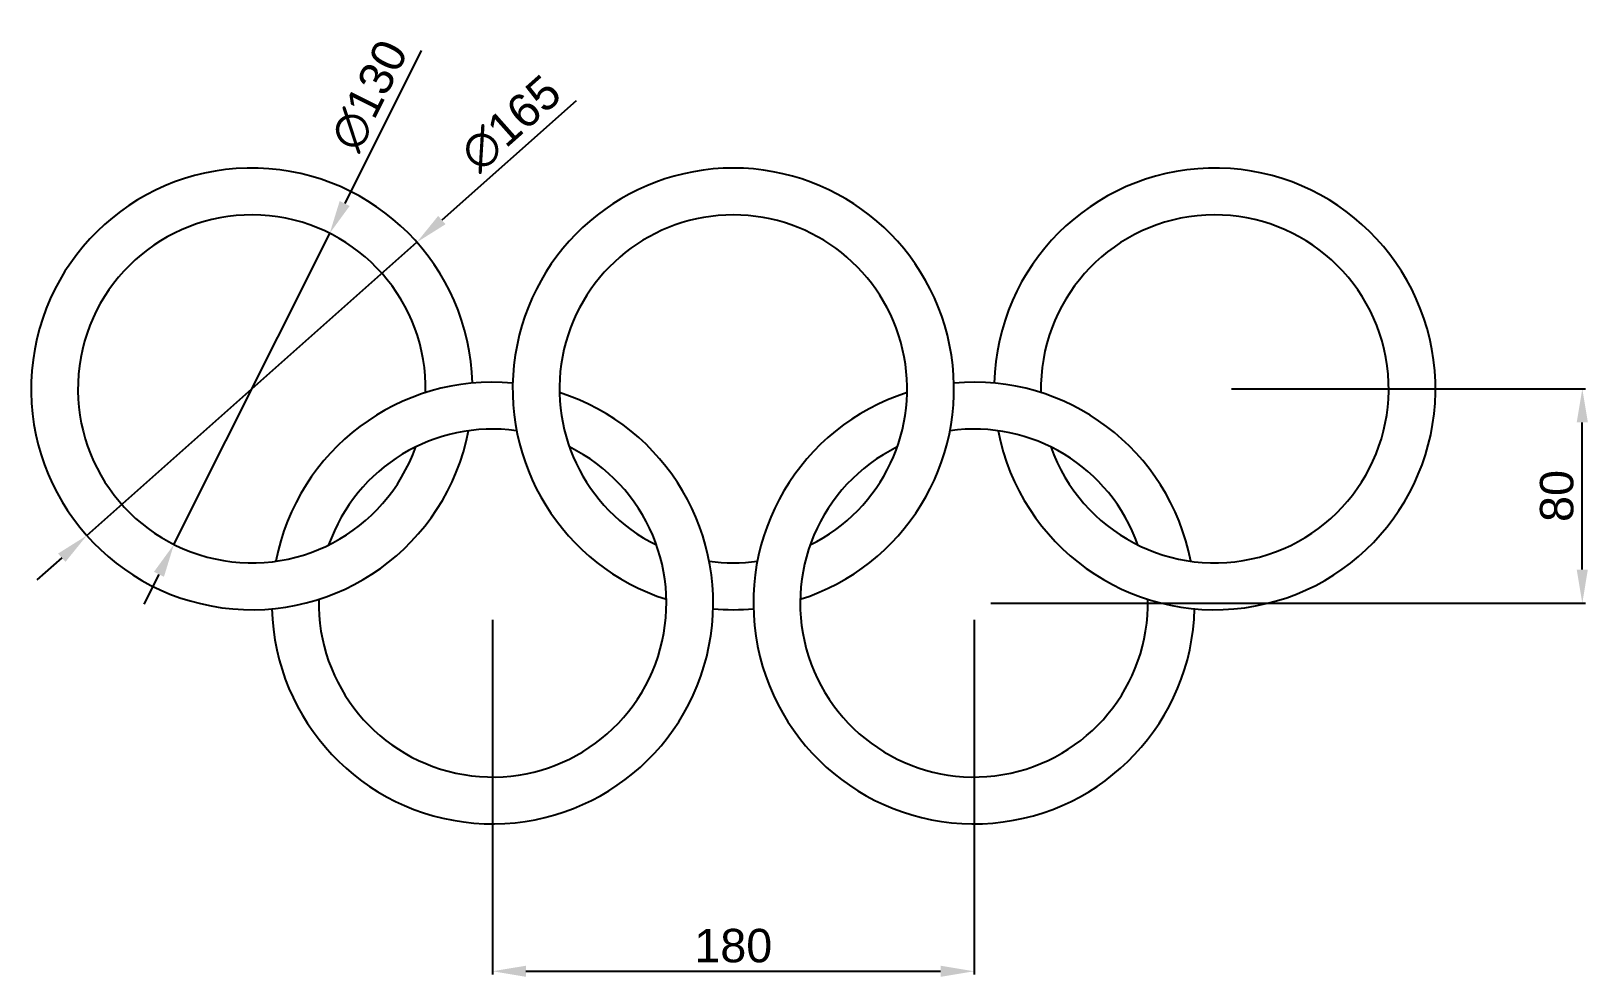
# Model space of a CAD drawing. Header units: millimetres. Extents: x 2164 to 2746, y 1452 to 1806.
import ezdxf

# ---------------------------------------------------------------- set-up
doc = ezdxf.new("R2010")
doc.units = ezdxf.units.MM
doc.layers.add('COTAS', color=252, linetype='Continuous')
doc.styles.get("Standard").update_dxf_attribs({"font": 'arial.ttf'})
doc.dimstyles.new('ISO-25', dxfattribs={"dimtxt": 12.5, "dimasz": 12.5, "dimexe": 1.25, "dimexo": 6.25, "dimgap": 3.125, "dimtad": 1, "dimtxsty": 'Standard', "dimcen": 2.5, "dimadec": 0, "dimazin": 0, "dimtfac": 1, "dimtmove": 0, "dimatfit": 3, "dimfxl": 1, "dimarcsym": 0})

# ---------------------------------------------------------------- blocks, each defined once
blk = doc.blocks.new('*D2')
at = {"layer": 'COTAS', "color": 0, "lineweight": -2, "transparency": 16777216}
for p, q in [((2309.9, 1798.56), (2281.25, 1741.4)), ((2217.41, 1614), (2275.65, 1730.23)), ((2211.81, 1602.83), (2206.21, 1591.65))]:
    blk.add_line(p, q, dxfattribs=at)
at = {"layer": 'COTAS', "color": 0, "transparency": 16777216}
for points in [[(2279.39, 1742.33), (2283.12, 1740.47), (2275.65, 1730.23)], [(2209.95, 1603.76), (2213.68, 1601.89), (2217.41, 1614)]]:
    blk.add_solid(points, dxfattribs=at)
at = {"layer": 'Defpoints', "color": 0, "transparency": 16777216}
for p in [(2275.65, 1730.23), (2217.41, 1614)]:
    blk.add_point(p, dxfattribs=at)
at = {"layer": 'COTAS', "color": 0, "transparency": 16777216, "insert": (2290.46, 1781.78), "char_height": 12.5, "attachment_point": 5, "rotation": 63.3846}
blk.add_mtext('∅130', dxfattribs=at)
blk = doc.blocks.new('*D3')
at = {"layer": 'COTAS', "color": 0, "lineweight": -2, "transparency": 16777216}
for p, q in [((2367.74, 1779.72), (2317.58, 1735.18)), ((2184.84, 1617.34), (2308.23, 1726.89)), ((2175.49, 1609.04), (2166.14, 1600.75))]:
    blk.add_line(p, q, dxfattribs=at)
at = {"layer": 'COTAS', "color": 0, "transparency": 16777216}
for points in [[(2316.2, 1736.74), (2318.96, 1733.63), (2308.23, 1726.89)], [(2174.11, 1610.6), (2176.87, 1607.49), (2184.84, 1617.34)]]:
    blk.add_solid(points, dxfattribs=at)
at = {"layer": 'Defpoints', "color": 0, "transparency": 16777216}
for p in [(2308.23, 1726.89), (2184.84, 1617.34)]:
    blk.add_point(p, dxfattribs=at)
at = {"layer": 'COTAS', "color": 0, "transparency": 16777216, "insert": (2343.42, 1771.3), "char_height": 12.5, "attachment_point": 5, "rotation": 41.59779}
blk.add_mtext('∅165', dxfattribs=at)
blk = doc.blocks.new('*D4')
at = {"layer": 'COTAS', "color": 0, "lineweight": -2, "transparency": 16777216}
for p, q in [((2336.53, 1585.86), (2336.53, 1453.29)), ((2516.53, 1585.86), (2516.53, 1453.29)), ((2349.03, 1454.54), (2504.03, 1454.54))]:
    blk.add_line(p, q, dxfattribs=at)
at = {"layer": 'COTAS', "color": 0, "transparency": 16777216}
for points in [[(2349.03, 1456.62), (2349.03, 1452.46), (2336.53, 1454.54)], [(2504.03, 1456.62), (2504.03, 1452.46), (2516.53, 1454.54)]]:
    blk.add_solid(points, dxfattribs=at)
at = {"layer": 'Defpoints', "color": 0, "transparency": 16777216}
for p in [(2336.53, 1592.11), (2516.53, 1592.11), (2516.53, 1454.54)]:
    blk.add_point(p, dxfattribs=at)
at = {"layer": 'COTAS', "color": 0, "transparency": 16777216, "insert": (2426.53, 1464.05), "char_height": 12.5, "attachment_point": 5}
blk.add_mtext('180', dxfattribs=at)
blk = doc.blocks.new('*D5')
at = {"layer": 'COTAS', "color": 0, "lineweight": -2, "transparency": 16777216}
for p, q in [((2612.78, 1672.11), (2745.18, 1672.11)), ((2743.93, 1604.61), (2743.93, 1659.61)), ((2522.78, 1592.11), (2745.18, 1592.11))]:
    blk.add_line(p, q, dxfattribs=at)
at = {"layer": 'COTAS', "color": 0, "transparency": 16777216}
for points in [[(2741.84, 1659.61), (2746.01, 1659.61), (2743.93, 1672.11)], [(2741.84, 1604.61), (2746.01, 1604.61), (2743.93, 1592.11)]]:
    blk.add_solid(points, dxfattribs=at)
at = {"layer": 'Defpoints', "color": 0, "transparency": 16777216}
for p in [(2606.53, 1672.11), (2743.93, 1672.11), (2516.53, 1592.11)]:
    blk.add_point(p, dxfattribs=at)
at = {"layer": 'COTAS', "color": 0, "transparency": 16777216, "insert": (2734.42, 1632.11), "char_height": 12.5, "attachment_point": 5, "rotation": 90}
blk.add_mtext('80', dxfattribs=at)

msp = doc.modelspace()

# ---------------------------------------------------------------- linework, layer by layer
for centre, radius, start, end in [((2246.535, 1672.114), 82.5, 1.497366, 349.082484), ((2426.535, 1672.114), 82.5, 287.650437, 252.349563), ((2606.535, 1672.114), 82.5, 190.917516, 178.502634), ((2246.535, 1672.114), 65, 358.78016, 340.504826), ((2426.535, 1672.114), 65, 296.228096, 243.771904), ((2606.535, 1672.114), 65, 199.495174, 181.21984), ((2336.535, 1592.114), 82.5, 181.497366, 72.349563), ((2336.535, 1592.114), 82.5, 84.764445, 169.082484), ((2516.535, 1592.114), 82.5, 107.650437, 358.502634), ((2516.535, 1592.114), 82.5, 10.917516, 95.235555), ((2336.535, 1592.114), 65, 82.047239, 160.504826), ((2516.535, 1592.114), 65, 19.495174, 97.952761), ((2336.535, 1592.114), 65, 178.78016, 63.771904), ((2516.535, 1592.114), 65, 116.228096, 1.21984), ((2426.535, 1672.114), 65, 262.047239, 277.952761), ((2426.535, 1672.114), 82.5, 264.764445, 275.235555)]:
    msp.add_arc(centre, radius, start, end)

# ---------------------------------------------------------------- dimensions: what is measured, and where the dimension line sits
at = {"layer": 'COTAS'}
for p1, p2, picture, middle in [((2217.415, 1614.002), (2275.655, 1730.226), '*D2', (2299.274, 1777.361)), ((2184.839, 1617.342), (2308.23, 1726.886), '*D3', (2349.96, 1763.932))]:
    dim = msp.add_diameter_dim_2p(p1=p1, p2=p2, dimstyle='ISO-25', dxfattribs=at)
    dim.commit()
    dim.dimension.update_dxf_attribs({"geometry": picture, "text_midpoint": middle, "dimtype": 163})
dim = msp.add_linear_dim(base=(2743.925, 1672.114), p1=(2516.535, 1592.114), p2=(2606.535, 1672.114), angle=90, dimstyle='ISO-25', dxfattribs=at)
dim.commit()
dim.dimension.update_dxf_attribs({"geometry": '*D5', "text_midpoint": (2734.418, 1632.114)})
dim = msp.add_linear_dim(base=(2516.535, 1454.539), p1=(2336.535, 1592.114), p2=(2516.535, 1592.114), dimstyle='ISO-25', dxfattribs=at)
dim.commit()
dim.dimension.update_dxf_attribs({"geometry": '*D4', "text_midpoint": (2426.535, 1464.046)})

doc.saveas('drawing.dxf')
